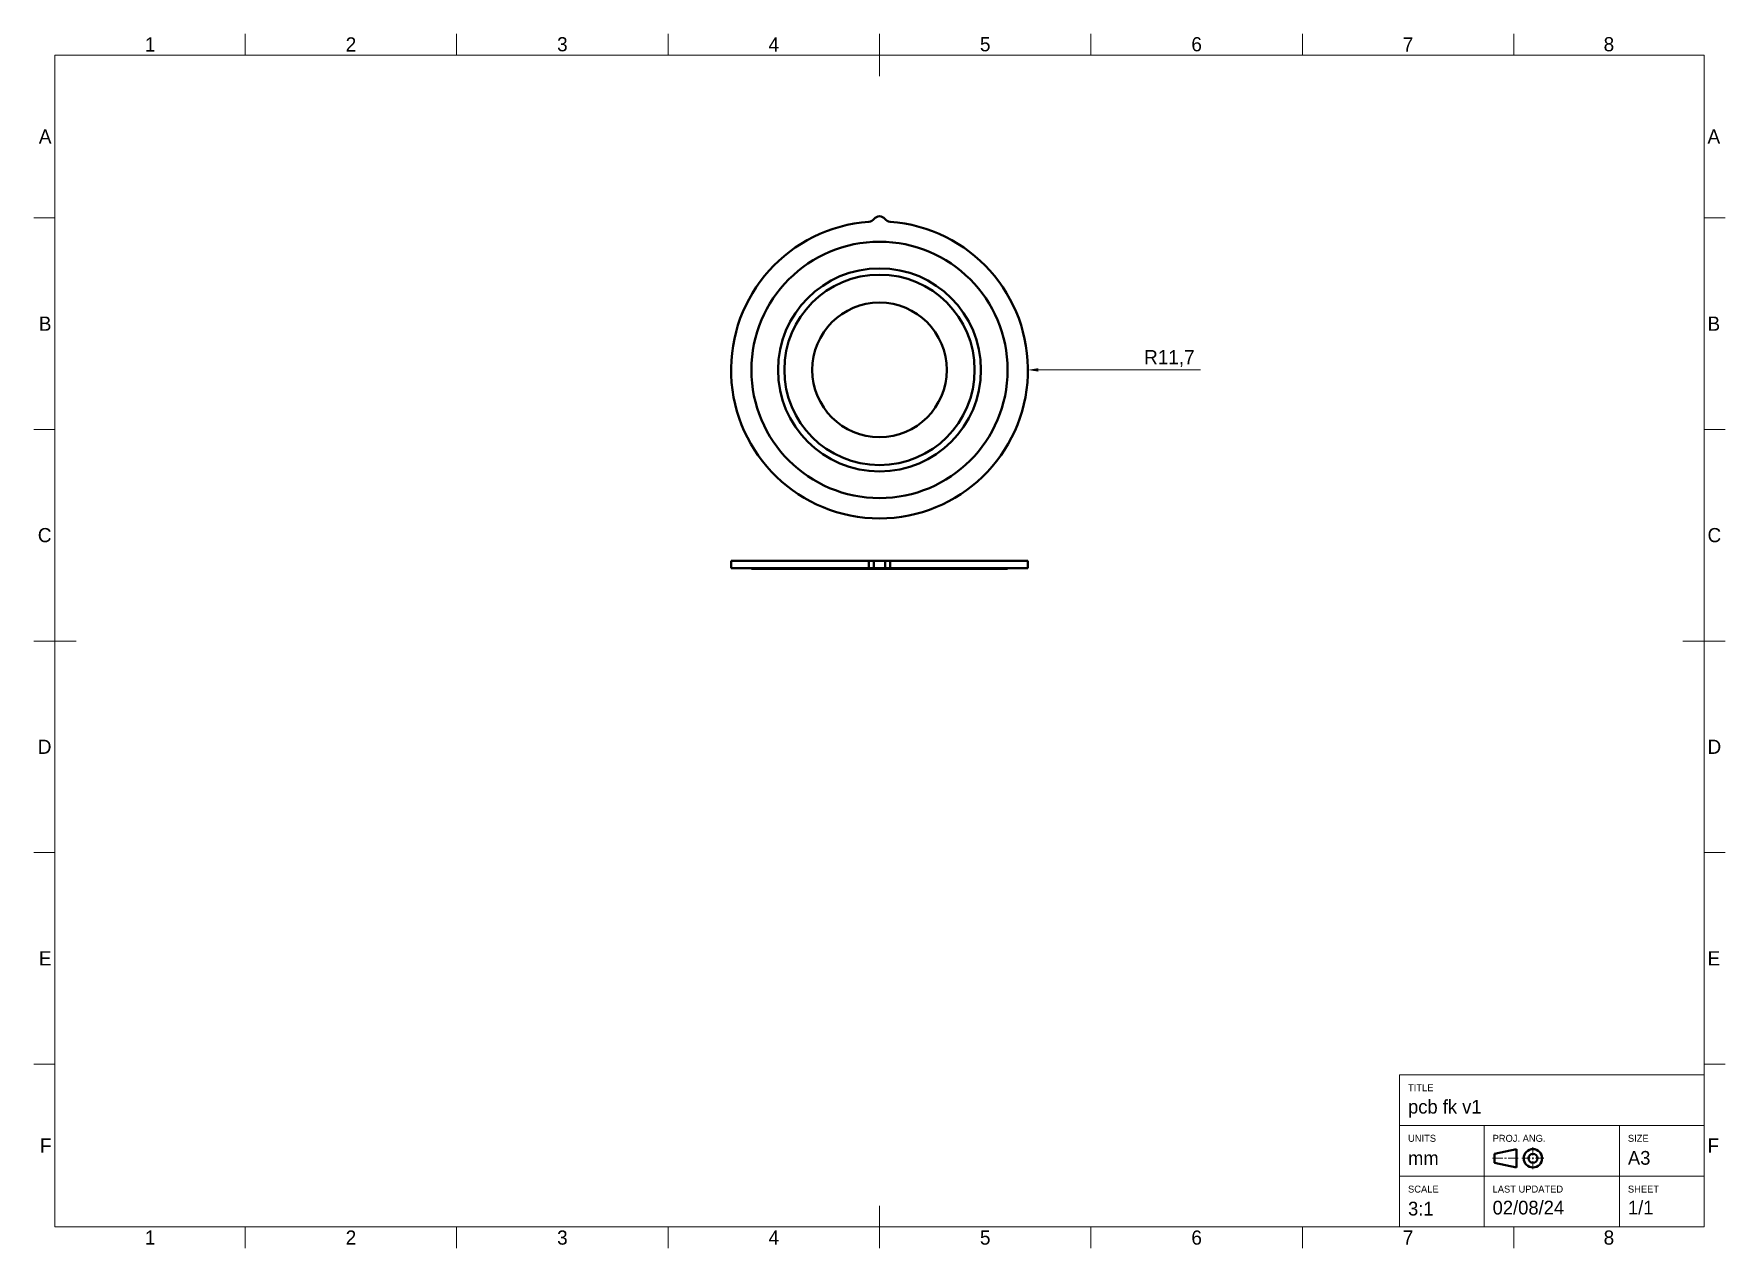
# Model space of a CAD drawing. Header units: millimetres. Extents: x 15 to 415, y 5 to 292.
import ezdxf

# ---------------------------------------------------------------- set-up
doc = ezdxf.new("R2010")
doc.units = ezdxf.units.MM
for name, color, linetype in [('Annotations', 7, 'Continuous'), ('Border', 7, 'Continuous'), ('Geometries', 7, 'Continuous')]:
    doc.layers.add(name, color=color, linetype=linetype)
doc.styles.add('Shapr0', font='txt', dxfattribs={"height": 3.3495})
doc.styles.add('Shapr10', font='txt', dxfattribs={"height": 3.3495})
doc.styles.add('Shapr11', font='txt', dxfattribs={"height": 3.3495})
doc.styles.add('Shapr12', font='txt', dxfattribs={"height": 3.3495})
doc.styles.add('Shapr13', font='txt', dxfattribs={"height": 3.3495})
doc.styles.add('Shapr14', font='txt', dxfattribs={"height": 3.3495})
doc.styles.add('Shapr16', font='txt', dxfattribs={"height": 3.3495})
doc.styles.add('Shapr2', font='txt', dxfattribs={"height": 3.3495})
doc.styles.add('Shapr3', font='txt', dxfattribs={"height": 3.3495})
doc.styles.add('Shapr4', font='txt', dxfattribs={"height": 3.3495})
doc.styles.add('Shapr5', font='txt', dxfattribs={"height": 3.3495})
doc.styles.add('Shapr6', font='txt', dxfattribs={"height": 3.3495})
doc.styles.add('Shapr7', font='txt', dxfattribs={"height": 3.3495})
doc.styles.add('Shapr8', font='txt', dxfattribs={"height": 3.3495})
doc.styles.add('Shapr9', font='txt', dxfattribs={"height": 3.3495})
doc.dimstyles.new('ISO-25', dxfattribs={"dimtxt": 2.5, "dimasz": 2.5, "dimexe": 1.25, "dimexo": 0.625, "dimtad": 1, "dimtxsty": 'Standard', "dimcen": 2.5, "dimadec": 0, "dimazin": 0, "dimtfac": 1, "dimtmove": 0, "dimatfit": 3, "dimfxl": 1, "dimarcsym": 0})

# ---------------------------------------------------------------- blocks, each defined once
blk = doc.blocks.new('*D2')
at = {"layer": 'Annotations', "color": 0, "linetype": 'Continuous', "lineweight": 15}
blk.add_line((252.6, 212.57), (290.95, 212.57), dxfattribs=at)
at = {"layer": 'Annotations', "color": 0}
blk.add_solid([(252.6, 212.99), (252.6, 212.16), (250.1, 212.57)], dxfattribs=at)
at = {"layer": 'Defpoints', "color": 0}
for p in [(215, 212.57), (250.1, 212.57)]:
    blk.add_point(p, dxfattribs=at)
at = {"layer": 'Annotations', "color": 0, "lineweight": 15, "insert": (283.55, 215.27), "char_height": 3.349, "attachment_point": 5, "style": 'Shapr16'}
blk.add_mtext('\\A1;R11,7', dxfattribs=at)
blk = doc.blocks.new('*U3')
at = {"layer": 'Border', "linetype": 'Continuous', "lineweight": 15}
for p, q in [((410, 46), (338, 46)), ((338, 10), (338, 46)), ((410, 10), (410, 46)), ((410, 34), (338, 34)), ((358, 10), (358, 34)), ((390, 10), (390, 34)), ((369.53, 26.88), (369.53, 28.83)), ((360, 26.23), (362.38, 26.23)), ((362.82, 26.23), (363.25, 26.23)), ((366.07, 26.23), (363.68, 26.23)), ((368.88, 26.23), (366.93, 26.23)), ((369.32, 26.23), (369.75, 26.23)), ((369.53, 26.02), (369.53, 26.45)), ((369.53, 25.58), (369.53, 23.63)), ((370.18, 26.23), (372.13, 26.23)), ((410, 22), (338, 22)), ((410, 10), (338, 10))]:
    blk.add_line(p, q, dxfattribs=at)
at = {"layer": 'Border', "linetype": 'Continuous', "lineweight": 40}
for p, q in [((360.43, 27.32), (365.63, 28.4)), ((365.63, 28.4), (365.63, 24.07)), ((360.43, 27.32), (360.43, 25.15)), ((360.43, 25.15), (365.63, 24.07))]:
    blk.add_line(p, q, dxfattribs=at)
for radius in [2.17, 1.08]:
    blk.add_circle((369.53, 26.23), radius, dxfattribs=at)

msp = doc.modelspace()

# ---------------------------------------------------------------- linework, layer by layer
at = {"layer": 'Border', "linetype": 'Continuous', "lineweight": 15}
for p, q in [((65, 287), (65, 292)), ((115, 287), (115, 292)), ((165, 287), (165, 292)), ((215, 282), (215, 292)), ((265, 287), (265, 292)), ((315, 287), (315, 292)), ((365, 287), (365, 292)), ((410, 287), (20, 287)), ((20, 287), (20, 10)), ((410, 10), (410, 287)), ((20, 248.5), (15, 248.5)), ((410, 248.5), (415, 248.5)), ((20, 198.5), (15, 198.5)), ((410, 198.5), (415, 198.5)), ((25, 148.5), (15, 148.5)), ((405, 148.5), (415, 148.5)), ((20, 98.5), (15, 98.5)), ((410, 98.5), (415, 98.5)), ((20, 48.5), (15, 48.5)), ((410, 48.5), (415, 48.5)), ((215, 15), (215, 5)), ((20, 10), (410, 10)), ((65, 10), (65, 5)), ((115, 10), (115, 5)), ((165, 10), (165, 5)), ((265, 10), (265, 5)), ((315, 10), (315, 5)), ((365, 10), (365, 5))]:
    msp.add_line(p, q, dxfattribs=at)
at = {"layer": 'Geometries', "linetype": 'Continuous', "lineweight": 40}
for p, q in [((179.9, 167.475), (212.498, 167.475)), ((179.9, 167.475), (179.9, 165.675)), ((179.9, 165.675), (184.7, 165.675)), ((184.7, 165.675), (212.498, 165.675)), ((184.7, 165.675), (184.7, 165.525)), ((184.7, 165.525), (245.3, 165.525)), ((212.498, 165.675), (212.498, 167.475)), ((212.498, 167.475), (213.69, 167.475)), ((212.498, 165.675), (213.69, 165.675)), ((213.69, 165.675), (213.69, 167.475)), ((213.69, 167.475), (216.31, 167.475)), ((213.69, 165.675), (216.31, 165.675)), ((216.31, 167.475), (217.502, 167.475)), ((216.31, 165.675), (216.31, 167.475)), ((216.31, 165.675), (217.502, 165.675)), ((217.502, 167.475), (250.1, 167.475)), ((217.502, 165.675), (217.502, 167.475)), ((217.502, 165.675), (245.3, 165.675)), ((245.3, 165.675), (250.1, 165.675)), ((245.3, 165.525), (245.3, 165.675)), ((250.1, 165.675), (250.1, 167.475))]:
    msp.add_line(p, q, dxfattribs=at)
for radius in [30.3, 24, 22.5, 15.9]:
    msp.add_circle((215, 212.575), radius, dxfattribs=at)
for centre, radius, start, end in [((212.38, 249.231), 1.65, 274.0881, 322.55293), ((215, 247.225), 1.65, 37.44707, 142.55293), ((217.62, 249.231), 1.65, 217.44707, 265.9119), ((215, 212.575), 35.1, 94.0881, 85.9119)]:
    msp.add_arc(centre, radius, start, end, dxfattribs=at)

# ---------------------------------------------------------------- block references
msp.add_blockref('*U3', (0, 0))

# ---------------------------------------------------------------- texts
at = {"layer": 'Border', "linetype": 'Continuous', "lineweight": 15, "char_height": 3.349, "width": 3.3495, "style": 'Shapr0'}
for s, insert, attachment_point in [('1', (42.5, 287.825), 8), ('2', (90, 287.825), 8), ('3', (140, 287.825), 8), ('4', (190, 287.825), 8), ('5', (240, 287.825), 8), ('6', (290, 287.825), 8), ('7', (340, 287.825), 8), ('8', (387.5, 287.825), 8), ('A', (19.175, 267.75), 6), ('A', (410.825, 267.75), 4), ('B', (19.175, 223.5), 6), ('B', (410.825, 223.5), 4), ('C', (19.175, 173.5), 6), ('C', (410.825, 173.5), 4), ('D', (19.175, 123.5), 6), ('D', (410.825, 123.5), 4), ('E', (19.175, 73.5), 6), ('E', (410.825, 73.5), 4), ('F', (19.175, 29.25), 6), ('F', (410.825, 29.25), 4), ('1', (42.5, 9.175), 2), ('2', (90, 9.175), 2), ('3', (140, 9.175), 2), ('4', (190, 9.175), 2), ('5', (240, 9.175), 2), ('6', (290, 9.175), 2), ('7', (340, 9.175), 2), ('8', (387.5, 9.175), 2)]:
    msp.add_mtext(s, dxfattribs=dict(at, insert=insert, attachment_point=attachment_point))
at = {"layer": 'Border', "linetype": 'Continuous', "lineweight": 15, "attachment_point": 1}
for s, insert, char_height, style in [('TITLE', (340, 43.75), 1.65, 'Shapr2'), ('pcb fk v1', (340, 40.052), 3.25, 'Shapr3'), ('UNITS', (340, 31.783), 1.65, 'Shapr4'), ('PROJ. ANG.', (360, 31.783), 1.65, 'Shapr6'), ('A3', (392, 27.965), 3.25, 'Shapr8'), ('SIZE', (392, 31.783), 1.65, 'Shapr7'), ('mm', (340, 27.9), 3.25, 'Shapr5'), ('SCALE', (340, 19.783), 1.65, 'Shapr9'), ('3:1', (340, 15.965), 3.25, 'Shapr10'), ('02/08/24', (360, 16.204), 3.25, 'Shapr12'), ('LAST UPDATED', (360, 19.783), 1.65, 'Shapr11'), ('SHEET', (392, 19.783), 1.65, 'Shapr13'), ('1/1', (392, 16.204), 3.25, 'Shapr14')]:
    msp.add_mtext(s, dxfattribs=dict(at, insert=insert, char_height=char_height, style=style))

# ---------------------------------------------------------------- dimensions: what is measured, and where the dimension line sits
at = {"layer": 'Annotations', "linetype": 'Continuous', "lineweight": 15}
dim = msp.add_radius_dim(center=(215, 212.575), mpoint=(250.1, 212.575), dimstyle='ISO-25', override={"dimscale": 1, "dimgap": 0.7, "dimdec": 2, "dimlfac": 0.333333, "dimrnd": 0.01, "dimzin": 8, "dimdsep": 44, "dimtxsty": 'Shapr16', "dimcen": 0, "dimadec": 2, "dimtol": 0, "dimlim": 0, "dimtp": 0, "dimtm": 0, "dimtfac": 0.6, "dimtdec": 8, "dimtofl": 0, "dimfrac": 2, "dimtolj": 1, "dimlwd": 15, "dimlwe": 15}, dxfattribs=at)
dim.commit()
dim.dimension.update_dxf_attribs({"geometry": '*D2', "text_midpoint": (283.547, 212.575), "dimtype": 164})

doc.saveas('drawing.dxf')
